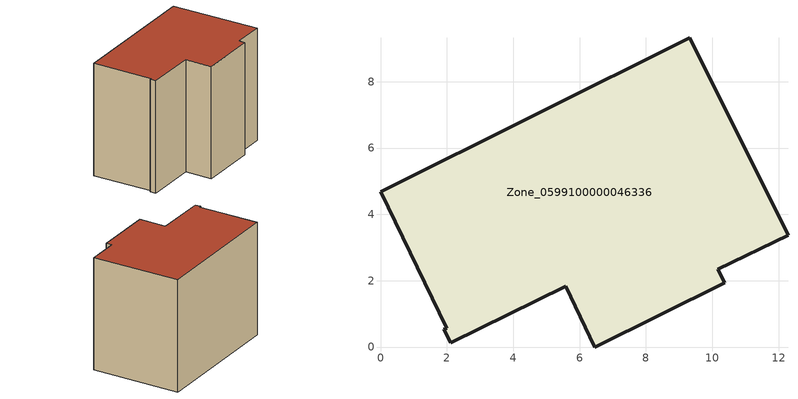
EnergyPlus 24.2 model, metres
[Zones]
Zone_0599100000046336
 floor ground (C_G): 1.91,0.53 2,0.57 0,4.68 9.32,9.32 12.29,3.38 10.17,2.35 10.37,1.94 6.45,0 5.58,1.83 2.11,0.13 z0
 wall outside (C_F): 2,0.57 1.91,0.53 2.11,0.13 5.58,1.83 6.45,0 10.37,1.94 10.17,2.35 12.29,3.38 9.32,9.32 0,4.68 2,0.57 z0:8.45
 roof outside (C_R): 9.32,9.32 0,4.68 2,0.57 1.91,0.53 2.11,0.13 5.58,1.83 6.45,0 10.37,1.94 10.17,2.35 12.29,3.38 z8.45
[BUILDING]
Pand.0599100000046336: North Axis=0; Terrain=City; Loads Convergence Tolerance Value=0.04; Temperature Convergence Tolerance Value=0.4; Solar Distribution=FullExterior; Maximum Number of Warmup Days=25; Minimum Number of Warmup Days=1
[Site:Location]
Rotterdam.The.Hague.AP_ZH_NLD Design_Conditions: Latitude=51.96; Longitude=4.45; Time Zone=1; Elevation=-4.5
[SITE:GROUNDTEMPERATURE:BUILDINGSURFACE]
18, 18, 18, 18, 18, 18, 18, 18, 18, 18, 18, 18
[MATERIAL] Thermal Absorptance=0.9; Solar Absorptance=0.7; Visible Absorptance=0.7
Name | Roughness | Thickness | Conductivity | Density | Specific Heat
G.TC.1946-1964 | MediumSmooth | 0.15 | 1 | 540 | 1210
F.TC.1946-1964 | Rough | 0.3 | 0.857143 | 1920 | 840
R.TC.1946-1964 | MediumRough | 0.2 | 0.235294 | 1500 | 1000
[CONSTRUCTION]
C_G: G.TC.1946-1964
C_F: F.TC.1946-1964
C_R: R.TC.1946-1964
[ZONE]
Zone_0599100000046336: Type=1; Multiplier=1; Ceiling Height=Autocalculate; Volume=Autocalculate; Floor Area=autocalculate; Part of Total Floor Area=Yes
[ZONEINFILTRATION:DESIGNFLOWRATE]
Infil_Zone_0599100000046336: Zone or ZoneList or Space or SpaceList=Zone_0599100000046336; Schedule=AlwaysOn; Design Flow Rate Calculation Method=Flow/Area; Flow Rate per Floor Area=0.003; Constant Term Coefficient=1; Temperature Term Coefficient=0; Velocity Term Coefficient=0; Velocity Squared Term Coefficient=0
[HVACTEMPLATE:ZONE:IDEALLOADSAIRSYSTEM]
Zone_0599100000046336: Maximum Heating Supply Air Temperature=50; Minimum Cooling Supply Air Temperature=13; Maximum Heating Supply Air Humidity Ratio=0.0156; Minimum Cooling Supply Air Humidity Ratio=0.0077; Heating Limit=NoLimit; Cooling Limit=NoLimit; Dehumidification Control Type=ConstantSensibleHeatRatio; Cooling Sensible Heat Ratio=0.7; Dehumidification Setpoint=60; Humidification Control Type=None; Humidification Setpoint=30; Outdoor Air Method=None; Outdoor Air Flow Rate per Person=0.00944; Outdoor Air Flow Rate per Zone Floor Area=0; Outdoor Air Flow Rate per Zone=0; Demand Controlled Ventilation Type=None; Outdoor Air Economizer Type=NoEconomizer; Heat Recovery Type=None; Sensible Heat Recovery Effectiveness=0.7; Latent Heat Recovery Effectiveness=0.65
[ZONECONTROL:THERMOSTAT]
ThermostatControl_Zone_0599100000046336: Zone or ZoneList=Zone_0599100000046336; Control Type Schedule=DualSetpointControlType; Control 1=Thermostat_Zone_0599100000046336; Temperature Difference Between Cutout And Setpoint=0
[THERMOSTATSETPOINT:DUALSETPOINT]
Thermostat_Zone_0599100000046336: Heating Setpoint Temperature Schedule=HeatingSetpoint_Zone_0599100000046336; Cooling Setpoint Temperature Schedule=CoolingSetpoint_Zone_0599100000046336
[SCHEDULE:COMPACT]
HeatingSetpoint_Zone_0599100000046336: Through: 12/31, For: AllDays, Until: 24:00, 21
CoolingSetpoint_Zone_0599100000046336: Through: 12/31, For: AllDays, Until: 24:00, 24
DualSetpointControlType: Through: 12/31, For: AllDays, Until: 24:00, 4
AlwaysOn: Through: 12/31, For: AllDays, Until: 24:00, 1
